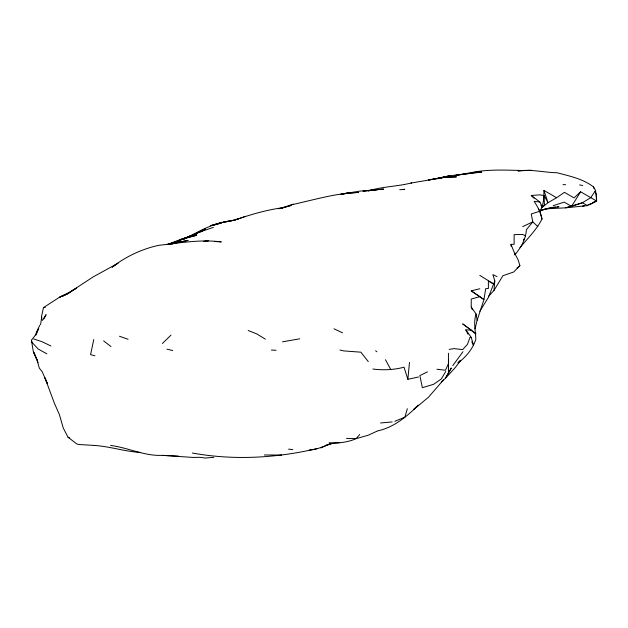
<?xml version="1.0" encoding="UTF-8"?>
<svg xmlns="http://www.w3.org/2000/svg" width="628" height="628" viewBox="0 0 628 628"><rect width="100%" height="100%" fill="white"/><g stroke="black" fill="none" stroke-linecap="round" stroke-linejoin="round"><path stroke-width="0.94" d="M472.413 309.714L471.236 307.076L471.236 299.038L479.816 296.675L483.96 299.595L477.147 320.256L475.035 328.946M448.439 353.219L448.447 373.032L445.495 378.221L441.209 382.177M448.573 359.648L448.447 373.032L451.296 367.984L445.495 378.221L455.551 367.231L460.607 360.244L457.898 362.67M488.388 296.487L494.016 290.379L494.793 280.92L492.894 274.624L496.968 276.618M418.57 376.965L407.862 379.32L409.487 362.403M515.156 254.505C521.012 247.448 525.895 239.166 526.342 229.793L532.772 221.888L531.28 213.975L539.86 211.181L541.995 219.023C536.571 229.895 527.496 238.467 519.984 247.715M35.953 335.054L36.212 333.146L39.713 325.265M40.592 324.747L41.676 317.203M471.236 307.076L476.095 314.039C473.229 322.517 475.577 330.877 475.836 339.316C472.884 348.815 466.102 356.735 458.369 362.749M595.14 191.383L596.482 195.01L596.6 201.023L580.61 191.783L574.055 197.906L564.431 192.356L556.612 197.742L543.966 190.441C543.762 197.31 543.95 205.364 539.805 211.149M93.768 339.52L90.565 354.624L94.93 355.801M63.13 296.149L76.608 288.064L68.028 293.386L59.676 297.162L69.135 292.726L59.456 297.248L43.465 307.618L41.558 316.426L41.778 319.338M407.352 408.742L404.848 417.204L394.824 421.317M494.793 280.92L488.639 296.895M38.167 329.135L36.675 333.413L31.4 340.274L33.363 351.727L36.926 359.569L39.313 368.102L42.296 371.878L47.226 383.339L44.957 377.821L54.306 403.027L59.456 414.755L63.24 427.998L68.028 437.182L76.608 443.855L78.579 444.491L93.313 445.362M448.643 363.243L445.495 370.245L436.915 369.248M43.929 318.898L46.103 314.652L42.296 320.508M514.513 254.889L515.407 253.202M36.212 333.146L38.755 328.797M445.731 371.47L441.398 378.865L433.65 384.297L422.346 387.68L420.061 376.455M488.388 297.468L479.816 311.245M580.61 191.783L571.543 206.369L565.6 207.837L548.44 208.708L540.818 210.184M494.016 290.379L502.918 275.708L513.68 272.01L519.898 265.699L518.194 260.016L514.246 252.393L510.996 244.363L514.128 244.308L514.128 234.613L522.708 234.456L525.628 235.916M531.288 170.18L518.053 170.949C531.147 169.018 543.934 172.496 557.02 172.747C569.635 176.099 582.815 178.76 593.452 186.846L595.564 190.512L590.767 197.655L582.446 202.75L571.543 206.369L564.211 202.13L553.19 205.67M462.969 351.696L452.788 365.637M523.32 240.139L524.404 238.577M359.711 434.521L356.162 438.627C349.215 441.822 341.522 442.748 333.97 443.297C325.359 444.703 318.263 449.907 309.29 449.97M162.401 343.516L170.973 335.14M541.823 207.719L548.001 202.679L556.612 197.742M441.405 381.895L443.392 380.019L428.335 397.383L413.546 409.589L418.311 405.162C406.748 416.631 393.599 427.637 377.24 430.981M517.009 267.991L519.898 265.699M541.383 207.546L544.429 205.254L544.099 195.536L539.86 194.861L531.288 195.481L534.004 198.252M112.247 267.088C125.867 256.538 141.818 249.026 158.649 245.344C179.451 243.036 200.34 239.166 221.315 241.898L214.8 241.505M112.208 267.143L118.033 263.211L93.195 276.893L68.028 293.386M587.4 205.615L582.446 202.75L565.6 207.837L587.4 205.615L596.6 201.023L595.564 190.512M419.763 375.654L427.456 371.839M191.477 235.484L183.69 239.087L205.293 229.094L192.349 235.084C205.301 227.43 219.094 221.841 234.173 220.24M522.708 226.598L532.772 221.888L537.843 226.535M192.349 235.084L202.538 231.065M376.863 431.255L368.291 435.204L356.162 438.627L346.483 438.399M182.983 239.04L196.713 233.043L213.339 227.391M320.837 447.945L330.571 443.658L325.398 445.409M183.023 239.127L192.568 235.21L183.274 238.923M218.513 223.953L222.445 222.406L210.411 225.703L222.037 222.508L213.865 225.256M167.951 244.3L181.932 238.97L196.713 235.272L179.553 239.763L196.713 234.166L183.25 238.97M168.579 244.48L188.133 237.211L170.973 243.499L172.025 243.162L166.389 244.653M584.487 205.552L582.753 206.196L584.472 205.709M593.138 202.31L596.6 201.023L591.333 203.77L587.902 204.744M245.595 216.291L234.943 220.051C250.391 214.603 266.256 209.995 282.498 207.727L282.922 207.64L278.424 208.802M291.078 204.877C313.427 200.057 335.572 193.149 358.643 192.411L342.55 193.871L359.711 191.14L383.684 189.091L362.976 191.14L376.863 189.711M293.158 204.131L282.349 207.97L291.078 205.466L281.148 208.072M170.667 243.962L188.133 240.391L172.402 243.374M540.724 210.655L548.44 208.19L555.293 206.887M239.606 218.387L231.026 220.978L223.215 222.296L234.056 220.232M172.041 244.009L179.553 242.039L170.973 243.899M479.816 275.386L493.765 284.029L488.388 281.14L488.388 288.48L485.68 288.692L483.96 299.595L471.236 290.85L479.808 288.762M411.521 182.929L411.034 183.038L445.495 177.19L456.328 176.868L445.495 177.19L428.343 180.024L449.923 175.769L481.731 172.103L471.236 172.606L455.025 175.479M544.295 209.116L559.022 206.73L557.154 206.808M411.183 183.007C397.006 186.602 382.319 186.5 368.291 190.896L372.137 190.3M316.818 448.643C276.226 458.134 233.459 460.512 192.372 453.024M340.737 194.382L351.131 192.474L340.886 194.358M282.498 341.82L299.658 338.814M43.465 307.618L45.318 307.327M449.193 349.38L454.075 348.619L462.655 349.608L467.436 344.372L470.027 337.354L471.236 337.393L473.488 345.267L471.785 341.844M455.025 175.502L478.026 172.182L471.236 172.606C489.448 168.83 508.28 170.345 526.696 170.565M203.511 241.529L208.253 240.846L203.386 241.435M372.867 369.021C383.198 370.355 393.952 369.908 404.032 367.199L407.862 379.32M380.537 422.982L392.162 421.93M213.873 457.302L205.293 458.048L199.782 457.302L193.385 457.451L162.095 455.355C144.432 456.187 128.395 447.733 111.07 445.542L110.567 445.417M399.73 189.734L404.77 189.326L402.603 189.499M329.096 442.811L339.057 442.685M281.65 455.041L264.38 454.978M562.986 184.632L565.6 184.711M467.946 334.151L465.819 329.881L471.236 330.093L475.961 333.931L462.655 323.844L471.236 330.093M271.39 350.055L276.084 350.267M162.676 455.371L178.556 456.109M93.768 445.417C109.311 446.265 124.281 451.406 139.84 452.411M288.566 449.122L292.766 449.601M540.818 205.168L542.176 206.549L539.86 202.012L534.106 201.305C537.725 206.651 540.771 212.664 541.995 219.023M579.581 184.954L582.753 185.48M166.97 349.207L172.747 350.495M339.913 349.992L343.626 350.895L360.865 352.182L368.291 361.626M33.716 338.963L42.296 341.805L50.876 345.957M119.501 336.247L128.081 339.285M248.186 330.524L256.766 333.9L265.346 339.167M333.97 328.797L342.55 332.84M68.028 437.182L69.677 437.975M46.849 353.847L38.112 348.98L32.154 342.511L31.4 340.274M471.236 290.85L479.816 296.675M531.288 195.481L539.86 202.012M103.612 340.878L110.96 346.546M375.615 350.793L376.871 351.766M471.236 337.393L465.819 329.881M538.416 208.724L539.86 211.181M544.099 195.536L548.001 202.679L543.966 190.441M385.443 359.703L390.718 369.421M36.926 359.569L33.716 352.292L38.08 362.639M593.452 186.846L594.127 188.659M476.095 314.039L477.147 320.256M510.996 244.363L511.043 246.294M67.212 293.865L65.579 294.838L67.196 293.873M445.495 176.711L436.915 178.713L449.923 175.769L445.495 176.711"/></g></svg>
